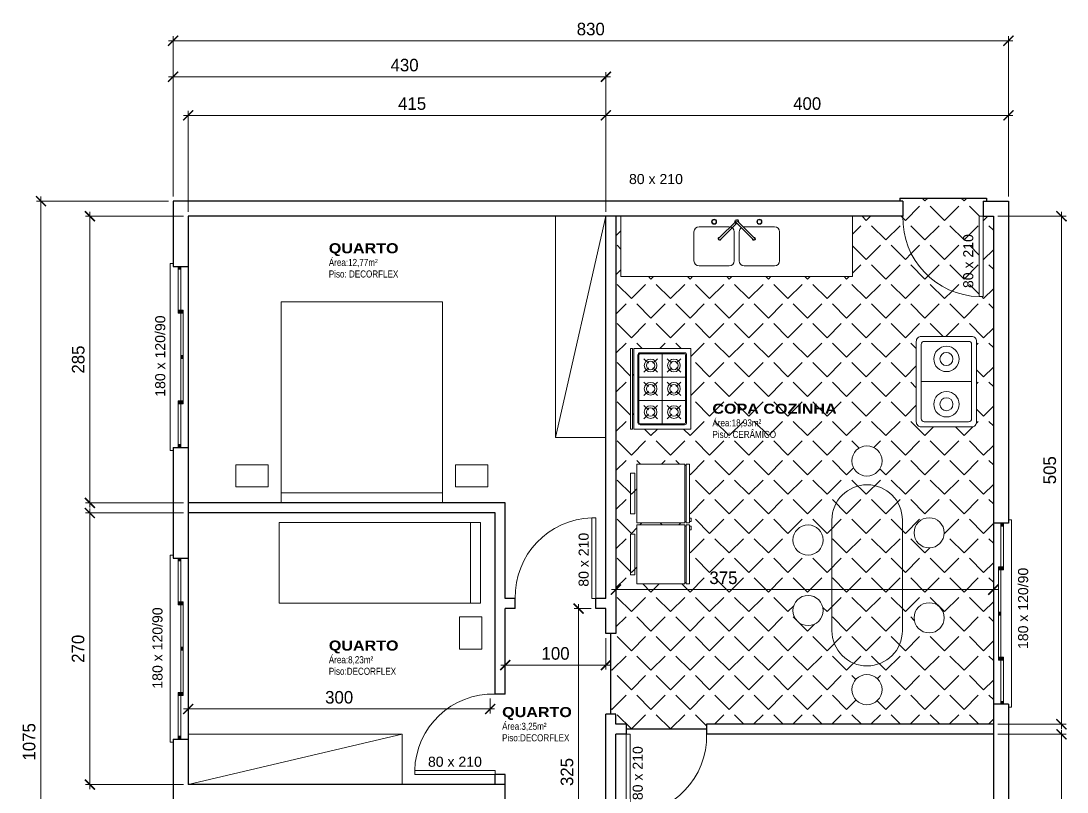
# Model space of a CAD drawing. Extents: x 16647 to 17687, y 11002 to 12396.
# Drawn here: x 16647 to 17687, y 11629 to 12396 of the extents above; entities that cross this region are included whole.
import ezdxf

# ---------------------------------------------------------------- set-up
doc = ezdxf.new("R2010")
doc.units = 0
doc.header["$MEASUREMENT"] = 0
doc.layers.get('Defpoints').update_dxf_attribs({"linetype": 'CONTINUOUS'})
for name, color, linetype, lineweight in [('Aberturas', 110, 'CONTINUOUS', 9), ('Cota', 7, 'CONTINUOUS', 9), ('Hachura', 9, 'CONTINUOUS', 9), ('Mobília', 173, 'CONTINUOUS', 15), ('Parede', 7, 'CONTINUOUS', 30), ('Texto', 3, 'CONTINUOUS', 25)]:
    doc.layers.add(name, color=color, linetype=linetype, lineweight=lineweight)
doc.styles.add('721', font='swissl.ttf')
doc.styles.add('Arial', font='ARIALN.TTF')
doc.styles.add('Arialll', font='')
doc.styles.add('Stylus', font='stylu.ttf')
doc.styles.get('Arialll').set_extended_font_data('Arial Black')
doc.dimstyles.new('1por50', dxfattribs={"dimscale": 5, "dimtxt": 2.5, "dimasz": 2, "dimexe": 0.9, "dimexo": 0.9, "dimgap": 1, "dimtad": 1, "dimdec": 1, "dimzin": 13, "dimdsep": 46, "dimtxsty": 'Stylus', "dimblk": 'ARCHTICK', "dimcen": 7, "dimdle": 0.9, "dimclrd": 256, "dimclre": 256, "dimclrt": 3, "dimaunit": 1, "dimadec": 0, "dimazin": 0, "dimtfac": 0.7, "dimtdec": 1, "dimtmove": 0, "dimatfit": 1, "dimldrblk": 'DATUMFILLED', "dimfxl": 1, "dimtolj": 1, "dimtzin": 9, "dimlwd": -1, "dimlwe": -1, "dimarcsym": 0})

# ---------------------------------------------------------------- blocks, each defined once
blk = doc.blocks.new('A$C378B0565')
at = {"layer": 'Aberturas'}
for p, q in [((0, 80), (80, 80)), ((0, 76), (0, 80)), ((0, 76), (80, 76)), ((80, 76), (80, 80))]:
    blk.add_line(p, q, dxfattribs=at)
blk.add_arc((78, 78), 78, 181.4688, 271.4688, dxfattribs=at)
blk = doc.blocks.new('_ArchTick')
at = {"layer": 'Cota', "color": 0, "const_width": 0.15}
blk.add_lwpolyline([(-0.5, -0.5), (0.5, 0.5)], dxfattribs=at)
blk = doc.blocks.new('*D20')
at = {"layer": 'Cota', "transparency": 16777216}
for p, q in [((17618.1, 11686.8), (17685.8, 11686.8)), ((17681.3, 11302.3), (17681.3, 11691.3)), ((17618.1, 11306.8), (17685.8, 11306.8))]:
    blk.add_line(p, q, dxfattribs=at)
at = {"layer": 'Defpoints', "color": 0, "transparency": 16777216}
for p in [(17613.6, 11686.8), (17681.3, 11686.8), (17613.6, 11306.8)]:
    blk.add_point(p, dxfattribs=at)
at = {"layer": 'Cota', "transparency": 16777216, "xscale": 10, "yscale": 10, "zscale": 10}
for p, rotation in [((17681.3, 11686.8), 90), ((17681.3, 11306.8), 270)]:
    blk.add_blockref('_ArchTick', p, dxfattribs=dict(at, rotation=rotation))
at = {"layer": 'Cota', "color": 3, "transparency": 16777216, "insert": (17669.8, 11496.8), "char_height": 12.5, "attachment_point": 5, "rotation": 90, "style": 'Stylus'}
blk.add_mtext('\\A1;380', dxfattribs=at)
blk = doc.blocks.new('_DatumFilled')
at = {"layer": 'Texto', "color": 0}
blk.add_solid([(0, 0.58), (-1, 0), (0, -0.58)], dxfattribs=at)
blk = doc.blocks.new('*D18')
at = {"layer": 'Cota', "transparency": 16777216}
for p, q in [((16794.1, 12216.8), (16662.8, 12216.8)), ((16667.3, 12221.3), (16667.3, 11137.3)), ((16794.1, 11141.8), (16662.8, 11141.8))]:
    blk.add_line(p, q, dxfattribs=at)
at = {"layer": 'Defpoints', "color": 0, "transparency": 16777216}
for p in [(16798.6, 12216.8), (16667.3, 11141.8), (16798.6, 11141.8)]:
    blk.add_point(p, dxfattribs=at)
at = {"layer": 'Cota', "transparency": 16777216, "xscale": 10, "yscale": 10, "zscale": 10}
for p, rotation in [((16667.3, 12216.8), 90), ((16667.3, 11141.8), 270)]:
    blk.add_blockref('_ArchTick', p, dxfattribs=dict(at, rotation=rotation))
at = {"layer": 'Cota', "color": 3, "transparency": 16777216, "insert": (16655.6, 11679.3), "char_height": 12.5, "attachment_point": 5, "rotation": 90, "style": 'Stylus'}
blk.add_mtext('\\A1;1075', dxfattribs=at)
blk = doc.blocks.new('*D17')
at = {"layer": 'Cota', "transparency": 16777216}
for p, q in [((17214.1, 11811.8), (17197, 11811.8)), ((17201.5, 11816.3), (17201.5, 11482.3)), ((17214.1, 11486.8), (17197, 11486.8))]:
    blk.add_line(p, q, dxfattribs=at)
at = {"layer": 'Defpoints', "color": 0, "transparency": 16777216}
for p in [(17218.6, 11811.8), (17201.5, 11486.8), (17218.6, 11486.8)]:
    blk.add_point(p, dxfattribs=at)
at = {"layer": 'Cota', "transparency": 16777216, "xscale": 10, "yscale": 10, "zscale": 10}
for p, rotation in [((17201.5, 11811.8), 90), ((17201.5, 11486.8), 270)]:
    blk.add_blockref('_ArchTick', p, dxfattribs=dict(at, rotation=rotation))
at = {"layer": 'Cota', "color": 3, "transparency": 16777216, "insert": (17190, 11649.3), "char_height": 12.5, "attachment_point": 5, "rotation": 90, "style": 'Stylus'}
blk.add_mtext('\\A1;325', dxfattribs=at)
blk = doc.blocks.new('*D26')
at = {"layer": 'Cota', "transparency": 16777216}
for p, q in [((17633.1, 12302.1), (17224.1, 12302.1)), ((17228.6, 12206.3), (17228.6, 12306.6)), ((17628.6, 12221.3), (17628.6, 12306.6))]:
    blk.add_line(p, q, dxfattribs=at)
at = {"layer": 'Defpoints', "color": 0, "transparency": 16777216}
for p in [(17228.6, 12302.1), (17628.6, 12216.8), (17228.6, 12201.8)]:
    blk.add_point(p, dxfattribs=at)
at = {"layer": 'Cota', "transparency": 16777216, "xscale": 10, "yscale": 10, "zscale": 10, "rotation": 180}
blk.add_blockref('_ArchTick', (17228.6, 12302.1), dxfattribs=at)
at = {"layer": 'Cota', "transparency": 16777216, "xscale": 10, "yscale": 10, "zscale": 10}
blk.add_blockref('_ArchTick', (17628.6, 12302.1), dxfattribs=at)
at = {"layer": 'Cota', "color": 3, "transparency": 16777216, "insert": (17428.6, 12313.7), "char_height": 12.5, "attachment_point": 5, "style": 'Stylus'}
blk.add_mtext('\\A1;400', dxfattribs=at)
blk = doc.blocks.new('A$C5A9E27AB')
at = {"layer": 'Mobília'}
for p, q in [((0, 55.3), (0, 58.5)), ((0, 58.5), (58.5, 58.5)), ((0, 55.3), (58.5, 55.3)), ((0, 54), (58.5, 54)), ((0, 6.3), (0, 54)), ((1.4, 54), (1.4, 55.3)), ((53.6, 58.5), (53.6, 60.3)), ((53.6, 60.3), (57.2, 60.3)), ((57.2, 58.5), (57.2, 60.3)), ((57.2, 55.3), (57.2, 54)), ((58.5, 58.5), (58.5, 55.3)), ((58.5, 54), (58.5, 6.3)), ((58.5, 6.3), (0, 6.3)), ((9, 0), (9, 4.5)), ((49.5, 4.5), (9, 4.5)), ((49.5, 4.5), (49.5, 0)), ((49.5, 0), (9, 0))]:
    blk.add_line(p, q, dxfattribs=at)
blk = doc.blocks.new('*D33')
at = {"layer": 'Cota', "transparency": 16777216}
for p, q in [((17234.1, 11830.6), (17618.1, 11830.6)), ((17238.6, 11791.3), (17238.6, 11835.1)), ((17613.6, 11791.3), (17613.6, 11835.1))]:
    blk.add_line(p, q, dxfattribs=at)
at = {"layer": 'Defpoints', "color": 0, "transparency": 16777216}
for p in [(17613.6, 11830.6), (17238.6, 11786.8), (17613.6, 11786.8)]:
    blk.add_point(p, dxfattribs=at)
at = {"layer": 'Cota', "transparency": 16777216, "xscale": 10, "yscale": 10, "zscale": 10, "rotation": 180}
blk.add_blockref('_ArchTick', (17238.6, 11830.6), dxfattribs=at)
at = {"layer": 'Cota', "transparency": 16777216, "xscale": 10, "yscale": 10, "zscale": 10}
blk.add_blockref('_ArchTick', (17613.6, 11830.6), dxfattribs=at)
at = {"layer": 'Cota', "color": 3, "transparency": 16777216, "insert": (17345.4, 11842.3), "char_height": 12.5, "attachment_point": 5, "style": 'Stylus'}
blk.add_mtext('\\A1;375', dxfattribs=at)
blk = doc.blocks.new('A$C79246A98')
at = {"layer": 'Mobília'}
for p, q in [((0, 0), (0, 160)), ((200, 160), (0, 160)), ((10, 0), (10, 160)), ((200, 0), (200, 160)), ((200, 0), (0, 0))]:
    blk.add_line(p, q, dxfattribs=at)
blk = doc.blocks.new('A$C454E732B')
at = {"layer": 'Aberturas'}
for points in [[(10.5, 183), (8, 183), (8, 180.5), (10.5, 180.5)], [(13, 94.5), (10.5, 94.5), (10.5, 91.5), (13, 91.5)], [(10.5, 6), (8, 6), (8, 3), (10.5, 3)]]:
    blk.add_hatch(color=256, dxfattribs=at).paths.add_polyline_path(points)
h = blk.add_hatch(color=256, dxfattribs=at)
h.paths.add_polyline_path([(10.5, 139.5), (8, 139.5), (8, 136.5), (10.5, 136.5)])
h.paths.add_polyline_path([(13, 139.5), (10.5, 139.5), (10.5, 136.5), (13, 136.5)])
h = blk.add_hatch(color=256, dxfattribs=at)
h.paths.add_polyline_path([(10.5, 46.5), (10.5, 49.5), (8, 49.5), (8, 46.5)])
h.paths.add_polyline_path([(13, 49.5), (10.5, 49.5), (10.5, 46.5), (13, 46.5)])
for p, q in [((0, 0), (0, 186)), ((0, 186), (3, 186)), ((8, 136.5), (8, 183)), ((8, 180.5), (10.5, 180.5)), ((10.5, 3), (10.5, 183)), ((8, 139.5), (13, 139.5)), ((8, 136.5), (13, 139.5)), ((8, 136.5), (13, 136.5)), ((13, 46.5), (13, 139.5)), ((10.5, 94.5), (13, 94.5)), ((10.5, 91.5), (13, 91.5)), ((8, 49.5), (13, 49.5)), ((8, 3), (8, 49.5)), ((8, 46.5), (13, 46.5)), ((8, 6), (10.5, 6)), ((0, 0), (3, 0))]:
    blk.add_line(p, q, dxfattribs=at)
blk = doc.blocks.new('A$C25283628')
at = {"layer": 'Aberturas'}
blk.add_blockref('A$C454E732B', (0, 0), dxfattribs=at)
blk = doc.blocks.new('*D30')
at = {"layer": 'Cota', "transparency": 16777216}
for p, q in [((16715.9, 11912.3), (16715.9, 12206.3)), ((16809.1, 12201.8), (16711.4, 12201.8)), ((16809.1, 11916.8), (16711.4, 11916.8))]:
    blk.add_line(p, q, dxfattribs=at)
at = {"layer": 'Defpoints', "color": 0, "transparency": 16777216}
for p in [(16715.9, 12201.8), (16813.6, 12201.8), (16813.6, 11916.8)]:
    blk.add_point(p, dxfattribs=at)
at = {"layer": 'Cota', "transparency": 16777216, "xscale": 10, "yscale": 10, "zscale": 10}
for p, rotation in [((16715.9, 12201.8), 90), ((16715.9, 11916.8), 270)]:
    blk.add_blockref('_ArchTick', p, dxfattribs=dict(at, rotation=rotation))
at = {"layer": 'Cota', "color": 3, "transparency": 16777216, "insert": (16704.4, 12059.3), "char_height": 12.5, "attachment_point": 5, "rotation": 90, "style": 'Stylus'}
blk.add_mtext('\\A1;285', dxfattribs=at)
blk = doc.blocks.new('A$C26BB7053')
at = {"layer": 'Mobília'}
for p, q in [((0, 200), (80, 200)), ((0, 0), (0, 200)), ((80, 0), (80, 200)), ((0, 190), (80, 190)), ((0, 0), (80, 0))]:
    blk.add_line(p, q, dxfattribs=at)
blk = doc.blocks.new('*D29')
at = {"layer": 'Cota', "transparency": 16777216}
for p, q in [((16813.6, 11722.3), (16813.6, 11707.5)), ((17113.6, 11722.3), (17113.6, 11707.5)), ((17118.1, 11712), (16809.1, 11712))]:
    blk.add_line(p, q, dxfattribs=at)
at = {"layer": 'Defpoints', "color": 0, "transparency": 16777216}
for p in [(16813.6, 11726.8), (17113.6, 11726.8), (16813.6, 11712)]:
    blk.add_point(p, dxfattribs=at)
at = {"layer": 'Cota', "transparency": 16777216, "xscale": 10, "yscale": 10, "zscale": 10, "rotation": 180}
blk.add_blockref('_ArchTick', (16813.6, 11712), dxfattribs=at)
at = {"layer": 'Cota', "transparency": 16777216, "xscale": 10, "yscale": 10, "zscale": 10}
blk.add_blockref('_ArchTick', (17113.6, 11712), dxfattribs=at)
at = {"layer": 'Cota', "color": 3, "transparency": 16777216, "insert": (16963.6, 11723.5), "char_height": 12.5, "attachment_point": 5, "style": 'Stylus'}
blk.add_mtext('\\A1;300', dxfattribs=at)
blk = doc.blocks.new('*D31')
at = {"layer": 'Cota', "transparency": 16777216}
for p, q in [((16809.1, 11906.8), (16711.4, 11906.8)), ((16715.9, 11632.3), (16715.9, 11911.3)), ((16809.1, 11636.8), (16711.4, 11636.8))]:
    blk.add_line(p, q, dxfattribs=at)
at = {"layer": 'Defpoints', "color": 0, "transparency": 16777216}
for p in [(16715.9, 11906.8), (16813.6, 11906.8), (16813.6, 11636.8)]:
    blk.add_point(p, dxfattribs=at)
at = {"layer": 'Cota', "transparency": 16777216, "xscale": 10, "yscale": 10, "zscale": 10}
for p, rotation in [((16715.9, 11906.8), 90), ((16715.9, 11636.8), 270)]:
    blk.add_blockref('_ArchTick', p, dxfattribs=dict(at, rotation=rotation))
at = {"layer": 'Cota', "color": 3, "transparency": 16777216, "insert": (16704.2, 11771.8), "char_height": 12.5, "attachment_point": 5, "rotation": 90, "style": 'Stylus'}
blk.add_mtext('\\A1;270', dxfattribs=at)
blk = doc.blocks.new('*D34')
at = {"layer": 'Cota', "transparency": 16777216}
for p, q in [((17228.6, 11782.3), (17228.6, 11751.1)), ((17128.6, 11762.3), (17128.6, 11751.1)), ((17233.1, 11755.6), (17124.1, 11755.6))]:
    blk.add_line(p, q, dxfattribs=at)
at = {"layer": 'Defpoints', "color": 0, "transparency": 16777216}
for p in [(17228.6, 11786.8), (17128.6, 11766.8), (17128.6, 11755.6)]:
    blk.add_point(p, dxfattribs=at)
at = {"layer": 'Cota', "transparency": 16777216, "xscale": 10, "yscale": 10, "zscale": 10, "rotation": 180}
blk.add_blockref('_ArchTick', (17128.6, 11755.6), dxfattribs=at)
at = {"layer": 'Cota', "transparency": 16777216, "xscale": 10, "yscale": 10, "zscale": 10}
blk.add_blockref('_ArchTick', (17228.6, 11755.6), dxfattribs=at)
at = {"layer": 'Cota', "color": 3, "transparency": 16777216, "insert": (17178.6, 11767.1), "char_height": 12.5, "attachment_point": 5, "style": 'Stylus'}
blk.add_mtext('\\A1;100', dxfattribs=at)
blk = doc.blocks.new('*D28')
at = {"layer": 'Cota', "transparency": 16777216}
for p, q in [((17233.1, 12302.1), (16809.1, 12302.1)), ((16813.6, 12206.3), (16813.6, 12306.6)), ((17228.6, 12206.3), (17228.6, 12306.6))]:
    blk.add_line(p, q, dxfattribs=at)
at = {"layer": 'Defpoints', "color": 0, "transparency": 16777216}
for p in [(16813.6, 12302.1), (16813.6, 12201.8), (17228.6, 12201.8)]:
    blk.add_point(p, dxfattribs=at)
at = {"layer": 'Cota', "transparency": 16777216, "xscale": 10, "yscale": 10, "zscale": 10, "rotation": 180}
blk.add_blockref('_ArchTick', (16813.6, 12302.1), dxfattribs=at)
at = {"layer": 'Cota', "transparency": 16777216, "xscale": 10, "yscale": 10, "zscale": 10}
blk.add_blockref('_ArchTick', (17228.6, 12302.1), dxfattribs=at)
at = {"layer": 'Cota', "color": 3, "transparency": 16777216, "insert": (17036.1, 12313.7), "char_height": 12.5, "attachment_point": 5, "style": 'Stylus'}
blk.add_mtext('\\A1;415', dxfattribs=at)
blk = doc.blocks.new('*D27')
at = {"layer": 'Cota', "transparency": 16777216}
for p, q in [((17233.1, 12340.4), (16794.1, 12340.4)), ((16798.6, 12221.3), (16798.6, 12344.9)), ((17228.6, 12206.3), (17228.6, 12344.9))]:
    blk.add_line(p, q, dxfattribs=at)
at = {"layer": 'Defpoints', "color": 0, "transparency": 16777216}
for p in [(16798.6, 12340.4), (16798.6, 12216.8), (17228.6, 12201.8)]:
    blk.add_point(p, dxfattribs=at)
at = {"layer": 'Cota', "transparency": 16777216, "xscale": 10, "yscale": 10, "zscale": 10, "rotation": 180}
blk.add_blockref('_ArchTick', (16798.6, 12340.4), dxfattribs=at)
at = {"layer": 'Cota', "transparency": 16777216, "xscale": 10, "yscale": 10, "zscale": 10}
blk.add_blockref('_ArchTick', (17228.6, 12340.4), dxfattribs=at)
at = {"layer": 'Cota', "color": 3, "transparency": 16777216, "insert": (17028.6, 12352), "char_height": 12.5, "attachment_point": 5, "style": 'Stylus'}
blk.add_mtext('\\A1;430', dxfattribs=at)
blk = doc.blocks.new('*D32')
at = {"layer": 'Cota', "transparency": 16777216}
for p, q in [((17681.3, 11692.3), (17681.3, 12206.3)), ((17618.1, 12201.8), (17685.8, 12201.8)), ((17618.1, 11696.8), (17685.8, 11696.8))]:
    blk.add_line(p, q, dxfattribs=at)
at = {"layer": 'Defpoints', "color": 0, "transparency": 16777216}
for p in [(17613.6, 12201.8), (17681.3, 12201.8), (17613.6, 11696.8)]:
    blk.add_point(p, dxfattribs=at)
at = {"layer": 'Cota', "transparency": 16777216, "xscale": 10, "yscale": 10, "zscale": 10}
for p, rotation in [((17681.3, 12201.8), 90), ((17681.3, 11696.8), 270)]:
    blk.add_blockref('_ArchTick', p, dxfattribs=dict(at, rotation=rotation))
at = {"layer": 'Cota', "color": 3, "transparency": 16777216, "insert": (17669.7, 11949.3), "char_height": 12.5, "attachment_point": 5, "rotation": 90, "style": 'Stylus'}
blk.add_mtext('\\A1;505', dxfattribs=at)
blk = doc.blocks.new('A$C569E1AB0')
at = {"layer": 'Mobília'}
for p, q in [((73.7, 108.7), (183.7, 108.7)), ((38.7, 73.7), (38.7, 73.7)), ((218.7, 73.7), (218.7, 73.7)), ((73.7, 38.7), (183.7, 38.7))]:
    blk.add_line(p, q, dxfattribs=at)
for centre in [(86.4, 135.3), (170.9, 135.3), (15, 73.5), (242.3, 73.5), (93.6, 15), (163.7, 15)]:
    blk.add_circle(centre, 15, dxfattribs=at)
for centre, start, end in [((73.7, 73.7), 90, 180), ((183.7, 73.7), 0, 90), ((73.7, 73.7), 180, 270), ((183.7, 73.7), 270, 360)]:
    blk.add_arc(centre, 35, start, end, dxfattribs=at)
blk = doc.blocks.new('A$C266961FF')
at = {"layer": 'Mobília'}
blk.add_line((45, 5), (45, 55), dxfattribs=at)
for points in [[(5, 60), (85, 60, -0.414214), (90, 55), (90, 5, -0.414214), (85, 0), (5, 0, -0.414214), (0, 5), (0, 55, -0.414214)], [(8, 55), (82, 55, -0.414214), (85, 52), (85, 8, -0.414214), (82, 5), (8, 5, -0.414214), (5, 8), (5, 52, -0.414214)]]:
    blk.add_lwpolyline(points, format="xyb", close=True, dxfattribs=at)
for centre, radius in [((22.5, 30), 12.6), ((67.5, 30), 12.6), ((22.5, 30), 6.49), ((67.5, 30), 6.49)]:
    blk.add_circle(centre, radius, dxfattribs=at)
blk = doc.blocks.new('A$C03AE0FD8')
at = {"layer": 'Mobília'}
for p, q in [((0, 51.3), (68.4, 51.3)), ((0, 2.7), (0, 51.3)), ((3.6, 8.1), (3.6, 45.9)), ((4.5, 8.1), (4.5, 45.9)), ((5.4, 47.7), (63, 47.7)), ((5.4, 46.8), (63, 46.8)), ((24.3, 7.2), (24.3, 46.8)), ((44.1, 7.2), (44.1, 46.8)), ((63.9, 8.1), (63.9, 45.9)), ((64.8, 8.1), (64.8, 45.9)), ((68.4, 2.7), (68.4, 51.3)), ((12.49, 38.81), (8.67, 42.63)), ((20.13, 42.63), (16.31, 38.81)), ((32.29, 38.81), (28.47, 42.63)), ((39.93, 42.63), (36.11, 38.81)), ((52.09, 38.81), (48.27, 42.63)), ((59.73, 42.63), (55.91, 38.81)), ((4.5, 27), (63.9, 27)), ((12.49, 34.99), (8.67, 31.17)), ((20.13, 31.17), (16.31, 34.99)), ((32.29, 34.99), (28.47, 31.17)), ((39.93, 31.17), (36.11, 34.99)), ((52.09, 34.99), (48.27, 31.17)), ((59.73, 31.17), (55.91, 34.99)), ((12.49, 19.01), (8.67, 22.83)), ((20.13, 22.83), (16.31, 19.01)), ((28.47, 22.83), (32.29, 19.01)), ((39.93, 22.83), (36.11, 19.01)), ((52.09, 19.01), (48.27, 22.83)), ((59.73, 22.83), (55.91, 19.01)), ((12.49, 15.19), (8.67, 11.37)), ((20.13, 11.37), (16.31, 15.19)), ((32.29, 15.19), (28.47, 11.37)), ((36.11, 15.19), (39.93, 11.37)), ((52.09, 15.19), (48.27, 11.37)), ((59.73, 11.37), (55.91, 15.19)), ((0, 2.7), (68.4, 2.7)), ((0, 1.8), (68.4, 1.8)), ((0, 1.8), (0, 0)), ((0, 0), (68.4, 0)), ((5.4, 7.2), (63, 7.2)), ((5.4, 6.3), (63, 6.3)), ((68.4, 1.8), (68.4, 0))]:
    blk.add_line(p, q, dxfattribs=at)
for centre, radius in [((14.4, 36.9), 5.4), ((14.4, 36.9), 3.6), ((34.2, 36.9), 5.4), ((34.2, 36.9), 3.6), ((54, 36.9), 5.4), ((54, 36.9), 3.6), ((14.4, 17.1), 5.4), ((14.4, 17.1), 3.6), ((34.2, 17.1), 5.4), ((34.2, 17.1), 3.6), ((54, 17.1), 5.4), ((54, 17.1), 3.6)]:
    blk.add_circle(centre, radius, dxfattribs=at)
for centre, radius, start, end in [((5.4, 45.9), 1.8, 90, 180), ((5.4, 45.9), 0.9, 90, 180), ((63, 45.9), 1.8, 0, 90), ((63, 45.9), 0.9, 0, 90), ((5.4, 8.1), 1.8, 180, 270), ((5.4, 8.1), 0.9, 180, 270), ((63, 8.1), 1.8, 270, 0), ((63, 8.1), 0.9, 270, 0)]:
    blk.add_arc(centre, radius, start, end, dxfattribs=at)
blk = doc.blocks.new('A$C349F6B88')
at = {"layer": 'Mobília'}
for p, q in [((0, 60), (230, 60)), ((0, 0), (0, 60)), ((114.3, 55.2), (97.3, 38.2)), ((115.7, 53.8), (98.7, 36.8)), ((115, 53.1), (131.3, 36.8)), ((115.7, 55.2), (132.7, 38.2)), ((230, 0), (230, 60)), ((72.5, 44.5), (72.5, 15.5)), ((107.5, 49.5), (77.5, 49.5)), ((112.5, 44.5), (112.5, 15.5)), ((117.5, 44.5), (117.5, 15.5)), ((152.5, 49.5), (122.5, 49.5)), ((157.5, 44.5), (157.5, 15.5)), ((107.5, 10.5), (77.5, 10.5)), ((152.5, 10.5), (122.5, 10.5)), ((0, 0), (230, 0))]:
    blk.add_line(p, q, dxfattribs=at)
for centre, radius in [((92.5, 54.5), 2.5), ((92.5, 54.5), 2), ((137.5, 54.5), 2.5), ((137.5, 54.5), 2)]:
    blk.add_circle(centre, radius, dxfattribs=at)
for centre, radius, start, end in [((115, 54.5), 2, 255, 195), ((115, 54.5), 2, 255, 195), ((115, 54.5), 1, 315, 135), ((77.5, 44.5), 5, 90, 180), ((107.5, 44.5), 5, 78.6111, 90), ((107.5, 44.5), 5, 0, 53.8329), ((122.5, 44.5), 5, 90, 180), ((152.5, 44.5), 5, 0, 90), ((98, 37.5), 1.5, 86.8103, 3.1897), ((98, 37.5), 1, 135, 315), ((132, 37.5), 1.5, 176.8103, 93.1897), ((132, 37.5), 1, 225, 45), ((77.5, 15.5), 5, 180, 270), ((107.5, 15.5), 5, 270, 0), ((122.5, 15.5), 5, 180, 270), ((152.5, 15.5), 5, 270, 0)]:
    blk.add_arc(centre, radius, start, end, dxfattribs=at)
blk = doc.blocks.new('*D35')
at = {"layer": 'Cota', "transparency": 16777216}
for p, q in [((16798.6, 12221.3), (16798.6, 12380.7)), ((17628.6, 12225.8), (17628.6, 12380.7)), ((16794.1, 12376.2), (17633.1, 12376.2))]:
    blk.add_line(p, q, dxfattribs=at)
at = {"layer": 'Defpoints', "color": 0, "transparency": 16777216}
for p in [(17628.6, 12376.2), (16798.6, 12216.8), (17628.6, 12221.3)]:
    blk.add_point(p, dxfattribs=at)
at = {"layer": 'Cota', "transparency": 16777216, "xscale": 10, "yscale": 10, "zscale": 10, "rotation": 180}
blk.add_blockref('_ArchTick', (16798.6, 12376.2), dxfattribs=at)
at = {"layer": 'Cota', "transparency": 16777216, "xscale": 10, "yscale": 10, "zscale": 10}
blk.add_blockref('_ArchTick', (17628.6, 12376.2), dxfattribs=at)
at = {"layer": 'Cota', "color": 3, "transparency": 16777216, "insert": (17213.6, 12387.8), "char_height": 12.5, "attachment_point": 5, "style": 'Stylus'}
blk.add_mtext('\\A1;830', dxfattribs=at)

msp = doc.modelspace()

# ---------------------------------------------------------------- hatches: boundary and pattern name
at = {"layer": 'Hachura'}
h = msp.add_hatch(dxfattribs=at)
h.set_pattern_fill('ANGLE,_O', color=256, scale=100, angle=45)
h.set_pattern_definition([(45, (45410.896, 15658.935), (-19.445436, 19.445436), [20, -7.5]), (135, (45410.896, 15658.935), (-19.445436, -19.445436), [20, -7.5])])
h.paths.add_polyline_path([(17243.63, 12141.84), (17243.63, 12201.84), (17238.63, 12201.84), (17238.63, 11786.84), (17233.63, 11786.84), (17233.63, 11706.84), (17238.63, 11706.84), (17238.63, 11696.84), (17248.63, 11696.84), (17248.63, 11691.84), (17328.63, 11691.84), (17328.63, 11696.84), (17613.63, 11696.84), (17613.63, 11716.84), (17613.63, 12201.84), (17603.63, 12201.84), (17603.63, 12121.84), (17599.63, 12121.84, -0.4142136), (17523.63, 12201.84), (17473.63, 12201.84), (17473.63, 12141.84)])
h.paths.add_polyline_path([(17313.06, 12070.27), (17313.06, 11990.27), (17256.21, 11990.27), (17256.21, 12070.27)], flags=16)
h.paths.add_polyline_path([(17308.85, 12063.95), (17308.85, 11996.58, -0.4142136), (17306.74, 11994.48), (17262.53, 11994.48, -0.4142136), (17260.43, 11996.58), (17260.43, 12063.95, -0.4142136), (17262.53, 12066.06), (17306.74, 12066.06, -0.4142136)], flags=0)
h.paths.add_polyline_path([(17307.79, 12063.95), (17307.79, 11996.58, -0.4142136), (17306.74, 11995.53), (17262.53, 11995.53, -0.4142136), (17261.48, 11996.58), (17261.48, 12063.95, -0.4142136), (17262.53, 12065), (17306.74, 12065, -0.4142136)], flags=0)
h.paths.add_polyline_path([(17302.53, 12053.42, -1), (17289.9, 12053.42, -1)], flags=0)
h.paths.add_polyline_path([(17300.43, 12053.42, -1), (17292, 12053.42, -1)], flags=0)
h.paths.add_polyline_path([(17302.53, 12030.27, -1), (17289.9, 12030.27, -1)], flags=0)
h.paths.add_polyline_path([(17300.43, 12030.27, -1), (17292, 12030.27, -1)], flags=0)
h.paths.add_polyline_path([(17302.53, 12007.11, -1), (17289.9, 12007.11, -1)], flags=0)
h.paths.add_polyline_path([(17300.43, 12007.11, -1), (17292, 12007.11, -1)], flags=0)
h.paths.add_polyline_path([(17279.37, 12053.42, -1), (17266.74, 12053.42, -1)], flags=0)
h.paths.add_polyline_path([(17277.27, 12053.42, -1), (17268.85, 12053.42, -1)], flags=0)
h.paths.add_polyline_path([(17279.37, 12030.27, -1), (17266.74, 12030.27, -1)], flags=0)
h.paths.add_polyline_path([(17277.27, 12030.27, -1), (17268.85, 12030.27, -1)], flags=0)
h.paths.add_polyline_path([(17279.37, 12007.11, -1), (17266.74, 12007.11, -1)], flags=0)
h.paths.add_polyline_path([(17277.27, 12007.11, -1), (17268.85, 12007.11, -1)], flags=0)
h.paths.add_polyline_path([(17502.94, 11958.51, -1), (17472.94, 11958.51, -1)], flags=16)
h.paths.add_polyline_path([(17536.99, 12077.39, -0.4142136), (17541.99, 12082.39), (17591.99, 12082.39, -0.4142136), (17596.99, 12077.39), (17596.99, 11997.39, -0.4142136), (17591.99, 11992.39), (17541.99, 11992.39, -0.4142136), (17536.99, 11997.39)], flags=16)
h.paths.add_polyline_path([(17255.16, 12070.27), (17255.16, 11990.27), (17253.06, 11990.27), (17253.06, 12070.27)], flags=16)
h.paths.add_polyline_path([(17541.99, 12074.39, -0.4142136), (17544.99, 12077.39), (17588.99, 12077.39, -0.4142136), (17591.99, 12074.39), (17591.99, 12000.39, -0.4142136), (17588.99, 11997.39), (17544.99, 11997.39, -0.4142136), (17541.99, 12000.39)], flags=0)
h.paths.add_polyline_path([(17311.54, 11955.38), (17311.54, 11901.83), (17313.34, 11901.83), (17313.34, 11898.23), (17311.54, 11898.23), (17311.54, 11896.88), (17308.39, 11896.88), (17308.39, 11898.23), (17307.04, 11898.23), (17307.04, 11896.88), (17259.34, 11896.88), (17259.34, 11955.38), (17307.04, 11955.38), (17307.04, 11954.03), (17308.39, 11954.03), (17308.39, 11955.38)], flags=16)
h.paths.add_polyline_path([(17579.55, 12059.89, -1), (17554.44, 12059.89, -1)], flags=0)
h.paths.add_polyline_path([(17573.49, 12059.89, -1), (17560.5, 12059.89, -1)], flags=0)
h.paths.add_polyline_path([(17488.13, 11934.85, -0.4142136), (17523.13, 11899.85), (17523.13, 11899.85, 0.4142136), (17488.13, 11934.85, 0.4142136), (17453.13, 11899.85), (17453.13, 11899.85, -0.4142136)], flags=16)
h.paths.add_polyline_path([(17579.55, 12014.89, -1), (17554.44, 12014.89, -1)], flags=0)
h.paths.add_polyline_path([(17573.49, 12014.89, -1), (17560.5, 12014.89, -1)], flags=0)
h.paths.add_polyline_path([(17444.48, 11879.91, -1), (17414.48, 11879.91, -1)], flags=16)
h.paths.add_polyline_path([(17564.77, 11887.07, -1), (17534.77, 11887.07, -1)], flags=16)
h.paths.add_polyline_path([(17311.54, 11894.88), (17311.54, 11893.53), (17313.34, 11893.53), (17313.34, 11889.93), (17311.54, 11889.93), (17311.54, 11836.38), (17308.39, 11836.38), (17308.39, 11837.73), (17307.04, 11837.73), (17307.04, 11836.38), (17259.34, 11836.38), (17259.34, 11894.88), (17307.04, 11894.88), (17307.04, 11893.53), (17308.39, 11893.53), (17308.39, 11894.88)], flags=16)
h.paths.add_polyline_path([(17444.48, 11809.79, -1), (17414.48, 11809.79, -1)], flags=16)
h.paths.add_polyline_path([(17564.77, 11802.62, -1), (17534.77, 11802.62, -1)], flags=16)
h.paths.add_polyline_path([(17502.94, 11731.19, -1), (17472.94, 11731.19, -1)], flags=16)
h.paths.add_polyline_path([(17556.42, 12136.26), (17556.42, 12219.84), (17520.63, 12219.84), (17520.63, 12216.84), (17523.63, 12216.84), (17523.63, 12201.84, 0.2495766)])
h.paths.add_polyline_path([(17599.63, 12201.84), (17603.63, 12201.84), (17603.63, 12216.84), (17606.63, 12216.84), (17606.63, 12219.84), (17556.42, 12219.84), (17556.42, 12136.26, 0.1492118), (17599.63, 12121.84)])

# ---------------------------------------------------------------- linework, layer by layer
at = {"layer": 'Mobília'}
for p, q in [((17178.63, 11981.84), (17178.63, 12201.84)), ((17178.63, 11981.84), (17228.63, 12201.84)), ((17228.63, 11981.84), (17178.63, 11981.84)), ((17026.18, 11686.84), (16813.63, 11636.84)), ((17026.18, 11686.84), (16813.63, 11686.84)), ((17026.18, 11636.84), (17026.18, 11686.84))]:
    msp.add_line(p, q, dxfattribs=at)
for points in [[(16860.84, 11954.83), (16860.84, 11932.78), (16893.08, 11932.78), (16893.08, 11954.83)], [(17111.42, 11954.83), (17111.42, 11932.78), (17079.18, 11932.78), (17079.18, 11954.83)], [(17105.29, 11771.35), (17083.24, 11771.35), (17083.24, 11803.59), (17105.29, 11803.59)]]:
    msp.add_lwpolyline(points, close=True, dxfattribs=at)
at = {"layer": 'Parede'}
for p, q in [((17523.63, 12216.84), (16798.63, 12216.84)), ((16798.63, 12216.84), (16798.63, 12151.84)), ((17520.63, 12219.84), (17606.63, 12219.84)), ((17520.63, 12219.84), (17520.63, 12216.84)), ((17523.63, 12216.84), (17523.63, 12201.84)), ((17603.63, 12216.84), (17603.63, 12201.84)), ((17603.63, 12216.84), (17628.63, 12216.84)), ((17606.63, 12219.84), (17606.63, 12216.84)), ((17613.63, 12216.84), (17613.63, 12216.84)), ((17628.63, 12216.84), (17628.63, 11896.84)), ((16813.63, 12201.84), (16813.63, 11906.84)), ((17523.63, 12201.84), (16813.63, 12201.84)), ((17228.63, 11821.84), (17228.63, 12201.84)), ((17238.63, 12201.84), (17238.63, 11786.84)), ((17603.63, 12201.84), (17613.63, 12201.84)), ((17613.63, 12201.84), (17613.63, 11716.84)), ((16798.63, 12151.84), (16813.63, 12151.84)), ((16798.63, 11971.84), (16798.63, 11921.84)), ((16798.63, 11971.84), (16813.63, 11971.84)), ((16798.63, 11921.84), (16798.63, 11861.84)), ((17128.63, 11916.84), (16813.63, 11916.84)), ((17128.63, 11821.84), (17128.63, 11916.84)), ((17118.63, 11906.84), (16813.63, 11906.84)), ((16813.63, 11906.84), (16813.63, 11636.84)), ((17118.63, 11726.84), (17118.63, 11906.84)), ((17628.63, 11896.84), (17613.63, 11896.84)), ((16798.63, 11861.84), (16813.63, 11861.84)), ((17138.63, 11821.84), (17128.63, 11821.84)), ((17138.63, 11811.84), (17138.63, 11821.84)), ((17218.63, 11811.84), (17218.63, 11821.84)), ((17228.63, 11821.84), (17218.63, 11821.84)), ((17128.63, 11726.84), (17128.63, 11811.84)), ((17138.63, 11811.84), (17128.63, 11811.84)), ((17228.63, 11811.84), (17218.63, 11811.84)), ((17228.63, 11786.84), (17228.63, 11811.84)), ((17238.63, 11786.84), (17228.63, 11786.84)), ((17233.63, 11706.84), (17233.63, 11786.84)), ((17128.63, 11726.84), (17118.63, 11726.84)), ((17613.63, 11716.84), (17613.63, 11306.84)), ((17628.63, 11716.84), (17613.63, 11716.84)), ((17628.63, 11716.84), (17628.63, 11584.34)), ((17228.63, 11486.84), (17228.63, 11706.84)), ((17238.63, 11706.84), (17228.63, 11706.84)), ((17238.63, 11696.84), (17238.63, 11706.84)), ((17248.63, 11696.84), (17238.63, 11696.84)), ((17248.63, 11696.84), (17248.63, 11686.84)), ((17613.63, 11696.84), (17328.63, 11696.84)), ((17328.63, 11696.84), (17328.63, 11686.84)), ((17238.63, 11306.84), (17238.63, 11686.84)), ((17248.63, 11686.84), (17238.63, 11686.84)), ((17328.63, 11691.84), (17248.63, 11691.84)), ((17613.63, 11686.84), (17328.63, 11686.84)), ((16798.63, 11681.84), (16813.63, 11681.84)), ((16798.63, 11681.84), (16798.63, 11596.84)), ((17128.63, 11646.84), (17118.63, 11646.84)), ((17118.63, 11636.84), (17118.63, 11646.84)), ((17128.63, 11611.84), (17128.63, 11646.84)), ((17128.63, 11636.84), (16813.63, 11636.84))]:
    msp.add_line(p, q, dxfattribs=at)

# ---------------------------------------------------------------- block references
at = {"layer": 'Aberturas', "xscale": -1}
for p, rotation in [((17523.61, 12121.84), 269.9999999999944), ((17038.63, 11726.87), 180)]:
    msp.add_blockref('A$C378B0565', p, dxfattribs=dict(at, rotation=rotation))
at = {"layer": 'Aberturas'}
for name, p, rotation in [('A$C25283628', (16795.63, 11968.84), 1.602999559457612e-12), ('A$C378B0565', (17138.61, 11901.84), 270.0000000000064), ('A$C25283628', (17631.63, 11899.84), 180), ('A$C25283628', (16795.63, 11678.84), 1.602999559457612e-12), ('A$C378B0565', (17328.66, 11606.84), 90.0000000000056)]:
    msp.add_blockref(name, p, dxfattribs=dict(at, rotation=rotation))
at = {"layer": 'Mobília', "xscale": -1}
msp.add_blockref('A$C349F6B88', (17473.63, 12141.84), dxfattribs=at)
at = {"layer": 'Mobília'}
for name, p, rotation in [('A$C79246A98', (17066.13, 11916.84), 90), ('A$C266961FF', (17596.99, 11992.39), 90), ('A$C569E1AB0', (17414.48, 11973.51), 270), ('A$C5A9E27AB', (17253.04, 11955.38), 270.0000000000015), ('A$C26BB7053', (16904.13, 11897.31), 270)]:
    msp.add_blockref(name, p, dxfattribs=dict(at, rotation=rotation))
at = {"layer": 'Mobília', "xscale": -1.169590643, "yscale": 1.169590643, "zscale": 1.169590643, "rotation": 270}
msp.add_blockref('A$C03AE0FD8', (17253.06, 11990.27), dxfattribs=at)
at = {"layer": 'Mobília', "xscale": -1, "rotation": 269.9999999999985}
msp.add_blockref('A$C5A9E27AB', (17253.04, 11836.38), dxfattribs=at)

# ---------------------------------------------------------------- texts
at = {"layer": 'Aberturas', "style": '721'}
for p in [(17251.58, 12233.78), (17051.83, 11654.53)]:
    msp.add_text('80 x 210', height=10, dxfattribs=at).set_placement(p)
for s, p in [('80 x 210', (17593.63, 12130.41)), ('180 x 120/90', (16790.8, 12022.36)), ('80 x 210', (17211.5, 11833.52)), ('180 x 120/90', (17648.16, 11771.58)), ('180 x 120/90', (16788.07, 11732.19)), ('80 x 210', (17265.23, 11621.37))]:
    msp.add_text(s, height=10, rotation=90, dxfattribs=at).set_placement(p)
at = {"layer": 'Texto'}
for s, height, style, p in [('QUARTO', 10, 'Arialll', (16953.32, 12164.97)), ('Área:12,77m²', 7, 'Arial', (16953.32, 12152.36)), ('Piso: DECORFLEX', 7, 'Arial', (16953.32, 12140.89)), ('COPA COZINHA', 10, 'Arialll', (17334.44, 12005.48)), ('Área:18,93m²', 7, 'Arial', (17334.44, 11992.87)), ('Piso: CERÂMICO', 7, 'Arial', (17334.44, 11981.4)), ('QUARTO', 10, 'Arialll', (16953.32, 11770.01)), ('Área:8,23m²', 7, 'Arial', (16953.32, 11757.4)), ('Piso:DECORFLEX', 7, 'Arial', (16953.32, 11745.93)), ('QUARTO', 10, 'Arialll', (17125.52, 11703.88)), ('Área:3,25m²', 7, 'Arial', (17125.52, 11691.26)), ('Piso:DECORFLEX', 7, 'Arial', (17125.52, 11679.8))]:
    msp.add_text(s, height=height, dxfattribs=dict(at, style=style)).set_placement(p)

# ---------------------------------------------------------------- dimensions: what is measured, and where the dimension line sits
at = {"layer": 'Cota'}
for base, p1, p2, picture, middle in [((17628.63, 12376.24), (16798.63, 12216.84), (17628.63, 12221.34), '*D35', (17213.63, 12387.76)), ((17128.63, 11755.61), (17228.63, 11786.84), (17128.63, 11766.84), '*D34', (17178.63, 11767.09)), ((16813.63, 11711.99), (17113.63, 11726.84), (16813.63, 11726.84), '*D29', (16963.63, 11723.51))]:
    dim = msp.add_linear_dim(base=base, p1=p1, p2=p2, dimstyle='1por50', dxfattribs=at)
    dim.commit()
    dim.dimension.update_dxf_attribs({"geometry": picture, "text_midpoint": middle})
for base, p1, p2, picture, middle in [((16798.63, 12340.43), (17228.63, 12201.84), (16798.63, 12216.84), '*D27', (17028.63, 12340.43)), ((16813.63, 12302.12), (17228.63, 12201.84), (16813.63, 12201.84), '*D28', (17036.13, 12302.12)), ((17228.63, 12302.12), (17628.63, 12216.84), (17228.63, 12201.84), '*D26', (17428.63, 12302.12)), ((17613.63, 11830.61), (17238.63, 11786.84), (17613.63, 11786.84), '*D33', (17345.39, 11830.61))]:
    dim = msp.add_linear_dim(base=base, p1=p1, p2=p2, dimstyle='1por50', dxfattribs=at)
    dim.commit()
    dim.dimension.update_dxf_attribs({"geometry": picture, "text_midpoint": middle, "dimtype": 160})
for base, p1, p2, picture, middle in [((16667.35, 11141.84), (16798.63, 12216.84), (16798.63, 11141.84), '*D18', (16655.6, 11679.34)), ((16715.92, 12201.84), (16813.63, 11916.84), (16813.63, 12201.84), '*D30', (16704.4, 12059.34)), ((17681.32, 12201.84), (17613.63, 11696.84), (17613.63, 12201.84), '*D32', (17669.75, 11949.34)), ((16715.92, 11906.84), (16813.63, 11636.84), (16813.63, 11906.84), '*D31', (16704.18, 11771.84)), ((17201.49, 11486.84), (17218.63, 11811.84), (17218.63, 11486.84), '*D17', (17189.97, 11649.34)), ((17681.32, 11686.84), (17613.63, 11306.84), (17613.63, 11686.84), '*D20', (17669.8, 11496.84))]:
    dim = msp.add_linear_dim(base=base, p1=p1, p2=p2, angle=90, dimstyle='1por50', dxfattribs=at)
    dim.commit()
    dim.dimension.update_dxf_attribs({"geometry": picture, "text_midpoint": middle})

doc.saveas('drawing.dxf')
